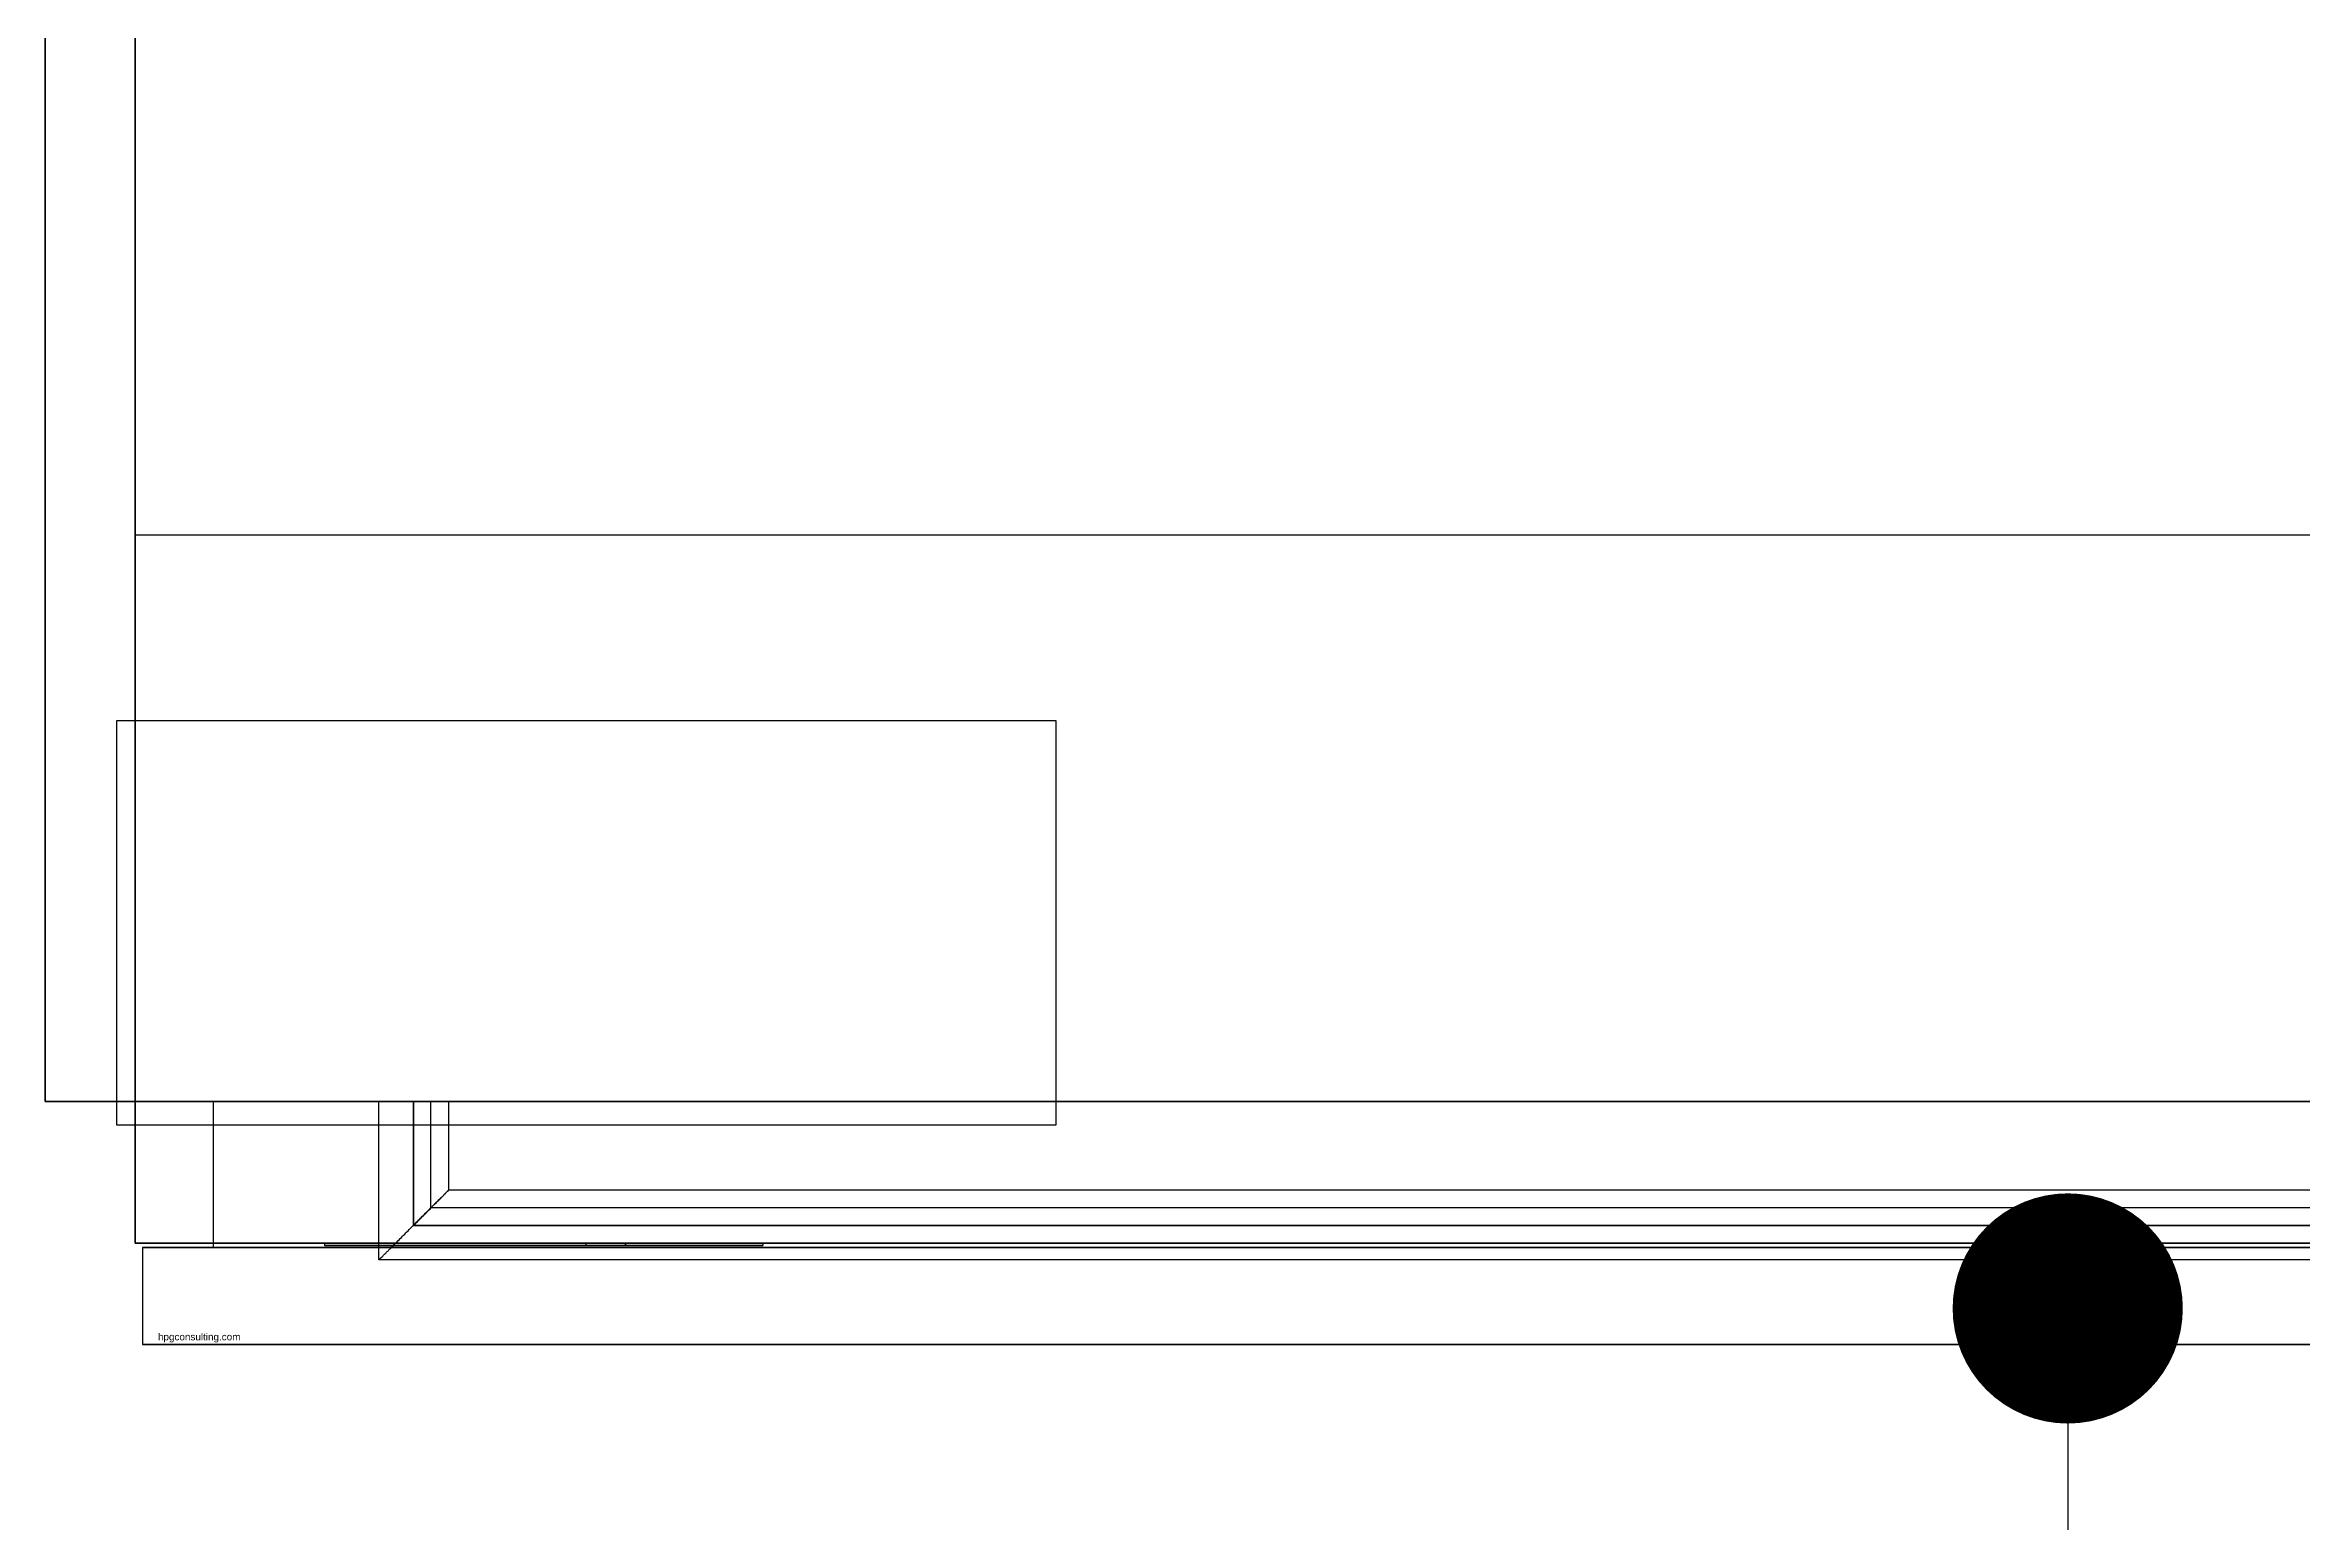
# Model space of a CAD drawing. Header units: millimetres. Extents: x 0 to 1275, y -1288 to 0.
# Drawn here: x 0 to 638, y -835 to -417 of the extents above; entities that cross this region are included whole.
import ezdxf

# ---------------------------------------------------------------- set-up
doc = ezdxf.new("R2010")
doc.units = ezdxf.units.MM
doc.header["$LTSCALE"] = 1000
doc.header["$MEASUREMENT"] = 0
doc.linetypes.add('1', pattern=[0])
doc.layers.get('0').update_dxf_attribs({"linetype": '1'})
doc.layers.add('HPG Equipment', color=20, linetype='Continuous')
doc.layers.add('HPG Equipment Code', color=130, linetype='Continuous')
doc.styles.add('ARIAL', font='arial.ttf')
doc.dimstyles.new('DIM-100', dxfattribs={"dimtxt": 125, "dimasz": 66, "dimexe": 1, "dimexo": 0, "dimgap": 0, "dimtad": 0, "dimtih": 1, "dimtoh": 1, "dimdec": 0, "dimrnd": 10, "dimzin": 3, "dimdsep": 46, "dimtxsty": 'ARIAL', "dimblk": 'OBLIQUE', "dimcen": 1, "dimdle": 1, "dimclrd": 256, "dimclre": 256, "dimclrt": 256, "dimazin": 0, "dimtfac": 1, "dimtdec": 0, "dimtofl": 0, "dimtmove": 0, "dimatfit": 3, "dimldrblk": 'OPEN', "dimfxl": 1, "dimtfill": 1, "dimtolj": 1, "dimtzin": 0, "dimarcsym": 0})

# ---------------------------------------------------------------- blocks, each defined once
blk = doc.blocks.new('_Oblique')
at = {"color": 0, "linetype": 'ByBlock', "lineweight": -2}
blk.add_line((-0.5, -0.5), (0.5, 0.5), dxfattribs=at)

msp = doc.modelspace()

# ---------------------------------------------------------------- linework, layer by layer
at = {"layer": 'HPG Equipment'}
for p, q in [((25.46, -755.6), (25.46, 0)), ((25.46, 0), (25.46, -755.6)), ((25.46, -755.6), (25.46, 0)), ((0, -40), (0, -715.6)), ((0, -715.6), (0, -40)), ((25.46, -40), (25.46, -715.6)), ((25.46, -715.6), (25.46, -555.6)), ((25.46, -555.6), (25.46, -755.6)), ((25.46, -555.6), (1000, -555.6)), ((25.46, -555.6), (1000, -555.6)), ((20.2, -722.23), (20.2, -607.95)), ((20.2, -607.95), (285.43, -607.95)), ((285.43, -607.95), (285.43, -722.23)), ((0, -715.6), (980, -715.6)), ((980, -715.6), (0, -715.6)), ((0, -715.6), (0, -715.6)), ((25.46, -715.6), (1000, -715.6)), ((25.46, -715.6), (1000, -715.6)), ((842.45, -715.6), (47.45, -715.6)), ((47.45, -715.6), (47.45, -715.6)), ((47.45, -715.6), (842.45, -715.6)), ((47.45, -715.6), (47.45, -756.81)), ((47.45, -715.6), (47.45, -756.81)), ((103.94, -715.6), (94.21, -715.6)), ((94.21, -715.6), (98.94, -715.6)), ((94.21, -760.33), (94.21, -715.6)), ((98.94, -715.6), (108.94, -715.6)), ((113.94, -715.6), (103.94, -715.6)), ((108.94, -715.6), (103.97, -715.6)), ((103.97, -715.6), (113.94, -715.6)), ((103.97, -715.6), (103.97, -750.58)), ((103.97, -750.58), (103.97, -715.6)), ((108.94, -745.6), (108.94, -715.6)), ((108.94, -745.6), (108.94, -715.6)), ((113.94, -740.6), (113.94, -715.6)), ((285.43, -722.23), (20.2, -722.23)), ((843.48, -745.6), (108.94, -745.6)), ((843.48, -745.6), (108.94, -745.6)), ((838.48, -740.6), (113.94, -740.6)), ((103.97, -750.58), (848.46, -750.58)), ((848.46, -750.58), (103.97, -750.58)), ((25.46, -755.6), (1000, -755.6)), ((25.46, -755.6), (1000, -755.6)), ((25.46, -755.6), (980, -755.6)), ((980, -755.6), (25.46, -755.6)), ((862.45, -756.81), (27.45, -756.81)), ((27.45, -756.81), (27.45, -756.81)), ((27.45, -756.81), (862.45, -756.81)), ((27.45, -756.81), (27.45, -784.18)), ((27.45, -756.81), (27.45, -784.18)), ((842.45, -756.81), (47.45, -756.81)), ((47.45, -756.81), (47.45, -756.81)), ((47.45, -756.81), (842.45, -756.81)), ((152.65, -755.6), (78.85, -755.6)), ((78.85, -755.6), (163.85, -755.6)), ((78.85, -755.6), (78.85, -756.24)), ((78.85, -755.6), (78.85, -756.24)), ((163.85, -756.24), (78.85, -756.24)), ((78.85, -756.24), (152.65, -756.24)), ((202.65, -755.6), (152.65, -755.6)), ((152.65, -755.6), (152.65, -756.24)), ((152.65, -755.6), (152.65, -756.24)), ((152.65, -756.24), (202.65, -756.24)), ((163.85, -755.6), (202.65, -755.6)), ((163.85, -756.24), (163.85, -755.6)), ((163.85, -755.6), (163.85, -756.24)), ((202.65, -756.24), (163.85, -756.24)), ((202.65, -755.6), (202.65, -756.24)), ((202.65, -755.6), (202.65, -756.24)), ((858.21, -760.33), (94.21, -760.33)), ((862.45, -784.18), (27.45, -784.18)), ((27.45, -784.18), (27.45, -784.18)), ((27.45, -784.18), (862.45, -784.18))]:
    msp.add_line(p, q, dxfattribs=at)
for points, knots in [([(98.94, -755.6), (99.82, -754.71), (101.13, -753.42), (102.78, -751.76), (103.76, -750.78), (104.5, -750.04), (105.21, -749.33), (105.87, -748.67), (106.47, -748.08), (107.02, -747.52), (107.63, -746.91), (108.21, -746.34), (108.77, -745.77), (108.94, -745.6), (108.94, -745.6)], [0, 0, 0, 0, 0.166667, 0.25, 0.333333, 0.375, 0.416667, 0.5, 0.541667, 0.583333, 0.666667, 0.75, 0.833333, 1, 1, 1, 1]), ([(113.94, -740.6), (113.94, -740.6), (113.77, -740.77), (113.21, -741.34), (112.63, -741.91), (112.02, -742.52), (111.47, -743.08), (110.87, -743.67), (110.05, -744.49), (109.14, -745.4), (108.37, -746.17), (107.57, -746.97), (106.13, -748.42), (104.82, -749.71), (103.94, -750.6)], [0, 0, 0, 0, 0.166667, 0.25, 0.333333, 0.416667, 0.458333, 0.5, 0.583333, 0.666667, 0.708333, 0.75, 0.833333, 1, 1, 1, 1]), ([(103.97, -750.58), (104.84, -749.68), (106.14, -748.4), (107.8, -746.75), (108.78, -745.76), (109.52, -745.03), (110.22, -744.32), (110.88, -743.66), (111.47, -743.07), (112.03, -742.52), (112.63, -741.91), (113.21, -741.33), (113.77, -740.77), (113.94, -740.6), (113.94, -740.6)], [0, 0, 0, 0, 0.166667, 0.25, 0.333333, 0.375, 0.416667, 0.5, 0.541667, 0.583333, 0.666667, 0.75, 0.833333, 1, 1, 1, 1]), ([(108.94, -745.6), (108.87, -745.68), (108.63, -745.91), (108.14, -746.41), (107.63, -746.91), (107.2, -747.34), (106.73, -747.81), (106.22, -748.32), (105.69, -748.86), (104.94, -749.6), (104.36, -750.18), (103.97, -750.58)], [0, 0, 0, 0, 0.166667, 0.333333, 0.416667, 0.5, 0.583333, 0.666667, 0.75, 0.833333, 1, 1, 1, 1]), ([(94.21, -760.33), (94.47, -760.06), (94.94, -759.61), (95.67, -758.88), (96.26, -758.28), (96.9, -757.65), (97.78, -756.76), (98.48, -756.07), (98.94, -755.6)], [0, 0, 0, 0, 0.25, 0.375, 0.5, 0.625, 0.75, 1, 1, 1, 1])]:
    msp.add_open_spline(points, degree=3, knots=knots, dxfattribs=at)

# ---------------------------------------------------------------- texts
at = {"layer": 'HPG Equipment', "style": 'ARIAL'}
msp.add_text('hpgconsulting.com', height=2, dxfattribs=at).set_placement((31.85, -783.02))

# ---------------------------------------------------------------- leaders
at = {"layer": 'HPG Equipment Code', "ltscale": 0.8}
msp.add_leader([(571.11, -774.02), (571.11, -1213.01)], dimstyle='DIM-100', override={"dimasz": 65, "dimgap": 0, "dimtad": 0, "dimldrblk": 'Dot'}, dxfattribs=at)

doc.saveas('drawing.dxf')
